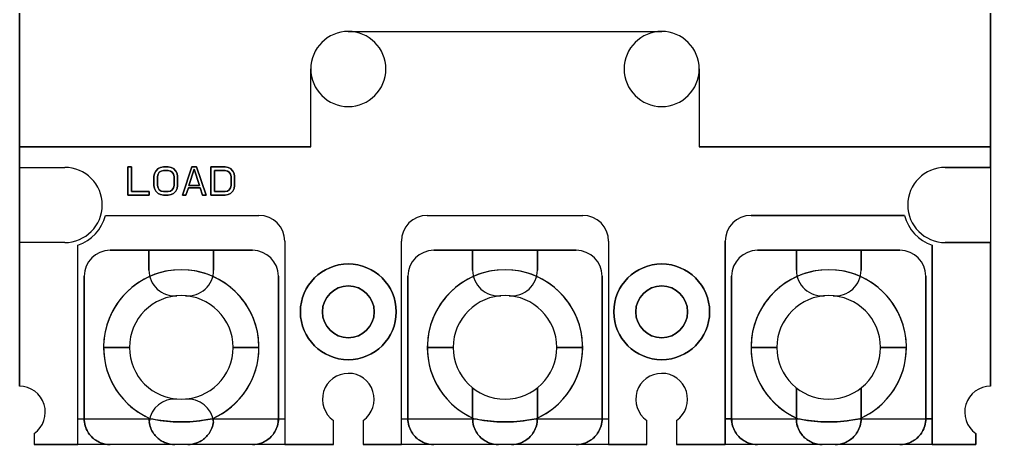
# Model space of a CAD drawing. Header units: inches. Extents: x 0 to 75, y 0 to 130.
# Drawn here: x 0 to 75, y 0 to 32.8 of the extents above; entities that cross this region are included whole.
import ezdxf

# ---------------------------------------------------------------- set-up
doc = ezdxf.new("R2010")
doc.units = ezdxf.units.IN

# ---------------------------------------------------------------- blocks, each defined once
blk = doc.blocks.new('ABN53c')
for p, q in [((18597.95, 21649.42), (18597.95, 21733.42)), ((18672.95, 21733.42), (18672.95, 21649.42)), ((18597.95, 21666.42), (18597.95, 21649.42)), ((18672.95, 21649.42), (18672.95, 21666.42)), ((18623.35, 21658.32), (18647.55, 21658.32)), ((18623.35, 21658.32), (18647.55, 21658.32)), ((18620.45, 21649.42), (18620.45, 21655.42)), ((18620.45, 21649.42), (18620.45, 21655.42)), ((18650.45, 21655.42), (18650.45, 21649.42)), ((18650.45, 21655.42), (18650.45, 21649.42)), ((18597.95, 21649.42), (18597.95, 21647.82)), ((18597.95, 21649.42), (18620.45, 21649.42)), ((18597.95, 21647.82), (18597.95, 21649.42)), ((18620.45, 21649.42), (18597.95, 21649.42)), ((18650.45, 21649.42), (18672.95, 21649.42)), ((18672.95, 21649.42), (18650.45, 21649.42)), ((18672.95, 21647.82), (18672.95, 21649.42)), ((18672.95, 21649.42), (18672.95, 21647.82)), ((18597.95, 21647.82), (18601.45, 21647.82)), ((18597.95, 21642.02), (18597.95, 21647.82)), ((18597.95, 21647.82), (18601.45, 21647.82)), ((18597.95, 21647.82), (18597.95, 21642.02)), ((18606.32, 21647.87), (18606.32, 21645.67)), ((18606.595, 21647.87), (18606.32, 21647.87)), ((18606.32, 21645.67), (18606.32, 21647.87)), ((18606.32, 21647.87), (18606.595, 21647.87)), ((18606.595, 21645.951), (18606.595, 21647.87)), ((18606.595, 21647.87), (18606.595, 21645.951)), ((18608.382, 21647.355), (18608.336, 21647.121)), ((18608.336, 21647.121), (18608.382, 21647.355)), ((18608.474, 21647.542), (18608.382, 21647.355)), ((18608.382, 21647.355), (18608.474, 21647.542)), ((18608.657, 21647.729), (18608.474, 21647.542)), ((18608.474, 21647.542), (18608.657, 21647.729)), ((18608.657, 21647.308), (18608.611, 21647.121)), ((18608.611, 21647.121), (18608.657, 21647.308)), ((18608.841, 21647.823), (18608.657, 21647.729)), ((18608.657, 21647.729), (18608.841, 21647.823)), ((18608.749, 21647.448), (18608.657, 21647.308)), ((18608.657, 21647.308), (18608.749, 21647.448)), ((18608.886, 21647.542), (18608.749, 21647.448)), ((18608.749, 21647.448), (18608.886, 21647.542)), ((18609.07, 21647.87), (18608.841, 21647.823)), ((18608.841, 21647.823), (18609.07, 21647.87)), ((18609.07, 21647.589), (18608.886, 21647.542)), ((18608.886, 21647.542), (18609.07, 21647.589)), ((18609.436, 21647.87), (18609.07, 21647.87)), ((18609.07, 21647.87), (18609.436, 21647.87)), ((18609.436, 21647.589), (18609.07, 21647.589)), ((18609.07, 21647.589), (18609.436, 21647.589)), ((18609.666, 21647.823), (18609.436, 21647.87)), ((18609.436, 21647.87), (18609.666, 21647.823)), ((18609.62, 21647.542), (18609.436, 21647.589)), ((18609.436, 21647.589), (18609.62, 21647.542)), ((18609.757, 21647.448), (18609.62, 21647.542)), ((18609.62, 21647.542), (18609.757, 21647.448)), ((18609.849, 21647.729), (18609.666, 21647.823)), ((18609.666, 21647.823), (18609.849, 21647.729)), ((18609.849, 21647.308), (18609.757, 21647.448)), ((18609.757, 21647.448), (18609.849, 21647.308)), ((18610.032, 21647.542), (18609.849, 21647.729)), ((18609.849, 21647.729), (18610.032, 21647.542)), ((18609.895, 21647.121), (18609.849, 21647.308)), ((18609.849, 21647.308), (18609.895, 21647.121)), ((18610.124, 21647.355), (18610.032, 21647.542)), ((18610.032, 21647.542), (18610.124, 21647.355)), ((18610.17, 21647.121), (18610.124, 21647.355)), ((18610.124, 21647.355), (18610.17, 21647.121)), ((18611.27, 21647.87), (18610.536, 21645.67)), ((18610.536, 21645.67), (18611.27, 21647.87)), ((18611.041, 21646.419), (18611.453, 21647.682)), ((18611.453, 21647.682), (18611.041, 21646.419)), ((18611.636, 21647.87), (18611.27, 21647.87)), ((18611.27, 21647.87), (18611.636, 21647.87)), ((18611.453, 21647.682), (18611.866, 21646.419)), ((18611.866, 21646.419), (18611.453, 21647.682)), ((18612.37, 21645.67), (18611.636, 21647.87)), ((18611.636, 21647.87), (18612.37, 21645.67)), ((18613.836, 21647.87), (18612.736, 21647.87)), ((18612.736, 21647.87), (18612.736, 21645.67)), ((18612.736, 21647.87), (18613.836, 21647.87)), ((18612.736, 21645.67), (18612.736, 21647.87)), ((18613.011, 21647.589), (18613.836, 21647.589)), ((18613.011, 21645.951), (18613.011, 21647.589)), ((18613.836, 21647.589), (18613.011, 21647.589)), ((18613.011, 21647.589), (18613.011, 21645.951)), ((18614.066, 21647.823), (18613.836, 21647.87)), ((18613.836, 21647.87), (18614.066, 21647.823)), ((18613.836, 21647.589), (18614.02, 21647.542)), ((18614.02, 21647.542), (18613.836, 21647.589)), ((18614.02, 21647.542), (18614.157, 21647.448)), ((18614.157, 21647.448), (18614.02, 21647.542)), ((18614.249, 21647.729), (18614.066, 21647.823)), ((18614.066, 21647.823), (18614.249, 21647.729)), ((18614.157, 21647.448), (18614.249, 21647.308)), ((18614.249, 21647.308), (18614.157, 21647.448)), ((18614.432, 21647.542), (18614.249, 21647.729)), ((18614.249, 21647.729), (18614.432, 21647.542)), ((18614.249, 21647.308), (18614.295, 21647.121)), ((18614.295, 21647.121), (18614.249, 21647.308)), ((18614.524, 21647.355), (18614.432, 21647.542)), ((18614.432, 21647.542), (18614.524, 21647.355)), ((18614.57, 21647.121), (18614.524, 21647.355)), ((18614.524, 21647.355), (18614.57, 21647.121)), ((18669.45, 21647.82), (18672.95, 21647.82)), ((18672.95, 21647.82), (18669.45, 21647.82)), ((18672.95, 21647.82), (18672.95, 21642.02)), ((18672.95, 21647.82), (18672.95, 21642.02)), ((18608.336, 21647.121), (18608.336, 21646.419)), ((18608.336, 21646.419), (18608.336, 21647.121)), ((18608.611, 21647.121), (18608.611, 21646.419)), ((18608.611, 21646.419), (18608.611, 21647.121)), ((18609.895, 21646.419), (18609.895, 21647.121)), ((18609.895, 21647.121), (18609.895, 21646.419)), ((18610.17, 21646.419), (18610.17, 21647.121)), ((18610.17, 21647.121), (18610.17, 21646.419)), ((18614.295, 21647.121), (18614.295, 21646.419)), ((18614.295, 21646.419), (18614.295, 21647.121)), ((18614.57, 21646.419), (18614.57, 21647.121)), ((18614.57, 21647.121), (18614.57, 21646.419)), ((18607.97, 21645.951), (18606.595, 21645.951)), ((18606.595, 21645.951), (18607.97, 21645.951)), ((18607.97, 21645.67), (18607.97, 21645.951)), ((18607.97, 21645.951), (18607.97, 21645.67)), ((18608.336, 21646.419), (18608.382, 21646.185)), ((18608.382, 21646.185), (18608.336, 21646.419)), ((18608.382, 21646.185), (18608.474, 21645.997)), ((18608.474, 21645.997), (18608.382, 21646.185)), ((18608.474, 21645.997), (18608.657, 21645.81)), ((18608.657, 21645.81), (18608.474, 21645.997)), ((18608.611, 21646.419), (18608.657, 21646.231)), ((18608.657, 21646.231), (18608.611, 21646.419)), ((18608.657, 21646.231), (18608.749, 21646.091)), ((18608.749, 21646.091), (18608.657, 21646.231)), ((18608.657, 21645.81), (18608.841, 21645.716)), ((18608.841, 21645.716), (18608.657, 21645.81)), ((18608.749, 21646.091), (18608.886, 21645.997)), ((18608.886, 21645.997), (18608.749, 21646.091)), ((18608.886, 21645.997), (18609.07, 21645.951)), ((18609.07, 21645.951), (18608.886, 21645.997)), ((18609.07, 21645.951), (18609.436, 21645.951)), ((18609.436, 21645.951), (18609.07, 21645.951)), ((18609.436, 21645.951), (18609.62, 21645.997)), ((18609.62, 21645.997), (18609.436, 21645.951)), ((18609.62, 21645.997), (18609.757, 21646.091)), ((18609.757, 21646.091), (18609.62, 21645.997)), ((18609.666, 21645.716), (18609.849, 21645.81)), ((18609.849, 21645.81), (18609.666, 21645.716)), ((18609.757, 21646.091), (18609.849, 21646.231)), ((18609.849, 21646.231), (18609.757, 21646.091)), ((18609.849, 21646.231), (18609.895, 21646.419)), ((18609.895, 21646.419), (18609.849, 21646.231)), ((18609.849, 21645.81), (18610.032, 21645.997)), ((18610.032, 21645.997), (18609.849, 21645.81)), ((18610.032, 21645.997), (18610.124, 21646.185)), ((18610.124, 21646.185), (18610.032, 21645.997)), ((18610.124, 21646.185), (18610.17, 21646.419)), ((18610.17, 21646.419), (18610.124, 21646.185)), ((18610.811, 21645.67), (18610.995, 21646.231)), ((18610.995, 21646.231), (18610.811, 21645.67)), ((18610.995, 21646.231), (18611.911, 21646.231)), ((18611.911, 21646.231), (18610.995, 21646.231)), ((18611.866, 21646.419), (18611.041, 21646.419)), ((18611.041, 21646.419), (18611.866, 21646.419)), ((18611.911, 21646.231), (18612.095, 21645.67)), ((18612.095, 21645.67), (18611.911, 21646.231)), ((18613.836, 21645.951), (18613.011, 21645.951)), ((18613.011, 21645.951), (18613.836, 21645.951)), ((18614.02, 21645.997), (18613.836, 21645.951)), ((18613.836, 21645.951), (18614.02, 21645.997)), ((18614.157, 21646.091), (18614.02, 21645.997)), ((18614.02, 21645.997), (18614.157, 21646.091)), ((18614.066, 21645.716), (18614.249, 21645.81)), ((18614.249, 21645.81), (18614.066, 21645.716)), ((18614.249, 21646.231), (18614.157, 21646.091)), ((18614.157, 21646.091), (18614.249, 21646.231)), ((18614.295, 21646.419), (18614.249, 21646.231)), ((18614.249, 21646.231), (18614.295, 21646.419)), ((18614.249, 21645.81), (18614.432, 21645.997)), ((18614.432, 21645.997), (18614.249, 21645.81)), ((18614.432, 21645.997), (18614.524, 21646.185)), ((18614.524, 21646.185), (18614.432, 21645.997)), ((18614.524, 21646.185), (18614.57, 21646.419)), ((18614.57, 21646.419), (18614.524, 21646.185)), ((18606.32, 21645.67), (18607.97, 21645.67)), ((18607.97, 21645.67), (18606.32, 21645.67)), ((18608.841, 21645.716), (18609.07, 21645.67)), ((18609.07, 21645.67), (18608.841, 21645.716)), ((18609.07, 21645.67), (18609.436, 21645.67)), ((18609.436, 21645.67), (18609.07, 21645.67)), ((18609.436, 21645.67), (18609.666, 21645.716)), ((18609.666, 21645.716), (18609.436, 21645.67)), ((18610.536, 21645.67), (18610.811, 21645.67)), ((18610.811, 21645.67), (18610.536, 21645.67)), ((18612.095, 21645.67), (18612.37, 21645.67)), ((18612.37, 21645.67), (18612.095, 21645.67)), ((18612.736, 21645.67), (18613.836, 21645.67)), ((18613.836, 21645.67), (18612.736, 21645.67)), ((18613.836, 21645.67), (18614.066, 21645.716)), ((18614.066, 21645.716), (18613.836, 21645.67)), ((18604.6, 21644.12), (18616.449, 21644.12)), ((18604.6, 21644.12), (18616.449, 21644.12)), ((18629.45, 21644.12), (18641.45, 21644.12)), ((18629.45, 21644.12), (18641.45, 21644.12)), ((18654.451, 21644.12), (18666.3, 21644.12)), ((18666.3, 21644.12), (18654.451, 21644.12)), ((18601.45, 21642.02), (18597.95, 21642.02)), ((18597.95, 21642.02), (18597.95, 21630.92)), ((18597.95, 21630.92), (18597.95, 21642.02)), ((18601.45, 21642.02), (18597.95, 21642.02)), ((18618.449, 21642.12), (18618.449, 21626.42)), ((18618.449, 21642.12), (18618.449, 21626.42)), ((18627.45, 21626.42), (18627.45, 21642.12)), ((18627.45, 21626.42), (18627.45, 21642.12)), ((18643.45, 21642.12), (18643.45, 21626.42)), ((18643.45, 21642.12), (18643.45, 21626.42)), ((18652.451, 21626.42), (18652.451, 21642.12)), ((18652.451, 21642.12), (18652.451, 21626.42)), ((18672.95, 21642.02), (18669.45, 21642.02)), ((18669.45, 21642.02), (18672.95, 21642.02)), ((18672.95, 21630.92), (18672.95, 21642.02)), ((18672.95, 21642.02), (18672.95, 21630.92)), ((18602.45, 21626.42), (18602.45, 21641.827)), ((18602.45, 21626.42), (18602.45, 21641.827)), ((18615.95, 21641.42), (18604.95, 21641.42)), ((18604.95, 21641.42), (18615.95, 21641.42)), ((18607.95, 21639.899), (18607.95, 21641.42)), ((18607.95, 21641.42), (18607.95, 21639.899)), ((18612.95, 21641.42), (18612.95, 21639.899)), ((18612.95, 21639.899), (18612.95, 21641.42)), ((18640.95, 21641.42), (18629.95, 21641.42)), ((18629.95, 21641.42), (18640.95, 21641.42)), ((18632.95, 21641.42), (18632.95, 21639.899)), ((18632.95, 21639.899), (18632.95, 21641.42)), ((18637.95, 21641.42), (18637.95, 21639.899)), ((18637.95, 21639.899), (18637.95, 21641.42)), ((18654.95, 21641.42), (18665.95, 21641.42)), ((18665.95, 21641.42), (18654.95, 21641.42)), ((18657.95, 21641.42), (18657.95, 21639.899)), ((18657.95, 21639.899), (18657.95, 21641.42)), ((18662.95, 21639.899), (18662.95, 21641.42)), ((18662.95, 21641.42), (18662.95, 21639.899)), ((18668.45, 21641.827), (18668.45, 21626.42)), ((18668.45, 21626.42), (18668.45, 21641.827)), ((18602.95, 21639.42), (18602.95, 21628.42)), ((18602.95, 21628.42), (18602.95, 21639.42)), ((18617.95, 21628.42), (18617.95, 21639.42)), ((18617.95, 21639.42), (18617.95, 21628.42)), ((18627.95, 21639.42), (18627.95, 21628.42)), ((18627.95, 21628.42), (18627.95, 21639.42)), ((18642.95, 21628.42), (18642.95, 21639.42)), ((18642.95, 21639.42), (18642.95, 21628.42)), ((18652.95, 21639.42), (18652.95, 21628.42)), ((18652.95, 21628.42), (18652.95, 21639.42)), ((18667.95, 21628.42), (18667.95, 21639.42)), ((18667.95, 21639.42), (18667.95, 21628.42)), ((18604.45, 21633.92), (18606.45, 21633.92)), ((18606.45, 21633.92), (18604.45, 21633.92)), ((18614.45, 21633.92), (18616.45, 21633.92)), ((18616.45, 21633.92), (18614.45, 21633.92)), ((18631.45, 21633.92), (18629.45, 21633.92)), ((18629.45, 21633.92), (18631.45, 21633.92)), ((18641.45, 21633.92), (18639.45, 21633.92)), ((18639.45, 21633.92), (18641.45, 21633.92)), ((18656.45, 21633.92), (18654.45, 21633.92)), ((18654.45, 21633.92), (18656.45, 21633.92)), ((18666.45, 21633.92), (18664.45, 21633.92)), ((18664.45, 21633.92), (18666.45, 21633.92)), ((18632.95, 21630.797), (18632.95, 21628.42)), ((18632.95, 21628.42), (18632.95, 21630.797)), ((18637.95, 21630.797), (18637.95, 21628.42)), ((18637.95, 21628.42), (18637.95, 21630.797)), ((18657.95, 21630.797), (18657.95, 21628.42)), ((18657.95, 21628.42), (18657.95, 21630.797)), ((18662.95, 21628.42), (18662.95, 21630.797)), ((18662.95, 21630.797), (18662.95, 21628.42)), ((18602.45, 21628.42), (18602.95, 21628.42)), ((18602.45, 21628.42), (18602.95, 21628.42)), ((18602.95, 21628.42), (18608.052, 21628.42)), ((18602.95, 21628.42), (18608.052, 21628.42)), ((18612.848, 21628.42), (18617.95, 21628.42)), ((18612.848, 21628.42), (18617.95, 21628.42)), ((18617.95, 21628.42), (18618.449, 21628.42)), ((18617.95, 21628.42), (18618.449, 21628.42)), ((18622.205, 21626.42), (18622.205, 21628.28)), ((18622.205, 21626.42), (18622.205, 21628.28)), ((18624.505, 21628.287), (18624.505, 21626.42)), ((18624.505, 21628.287), (18624.505, 21626.42)), ((18627.45, 21628.42), (18627.95, 21628.42)), ((18627.45, 21628.42), (18627.95, 21628.42)), ((18627.95, 21628.42), (18633.052, 21628.42)), ((18627.95, 21628.42), (18633.052, 21628.42)), ((18637.848, 21628.42), (18642.95, 21628.42)), ((18637.848, 21628.42), (18642.95, 21628.42)), ((18642.95, 21628.42), (18643.45, 21628.42)), ((18642.95, 21628.42), (18643.45, 21628.42)), ((18646.405, 21626.42), (18646.405, 21628.28)), ((18646.405, 21626.42), (18646.405, 21628.28)), ((18648.705, 21628.287), (18648.705, 21626.42)), ((18648.705, 21628.287), (18648.705, 21626.42)), ((18652.95, 21628.42), (18652.451, 21628.42)), ((18652.451, 21628.42), (18652.95, 21628.42)), ((18652.95, 21628.42), (18658.052, 21628.42)), ((18652.95, 21628.42), (18658.052, 21628.42)), ((18662.848, 21628.42), (18667.95, 21628.42)), ((18662.848, 21628.42), (18667.95, 21628.42)), ((18667.95, 21628.42), (18668.45, 21628.42)), ((18668.45, 21628.42), (18667.95, 21628.42)), ((18599.1, 21627.283), (18599.1, 21626.42)), ((18599.1, 21627.283), (18599.1, 21626.42)), ((18671.8, 21626.42), (18671.8, 21627.283)), ((18671.8, 21627.283), (18671.8, 21626.42)), ((18599.1, 21626.42), (18602.45, 21626.42)), ((18602.45, 21626.42), (18599.1, 21626.42)), ((18604.95, 21626.42), (18602.45, 21626.42)), ((18604.95, 21626.42), (18602.45, 21626.42)), ((18615.95, 21626.42), (18604.95, 21626.42)), ((18615.95, 21626.42), (18604.95, 21626.42)), ((18618.449, 21626.42), (18615.95, 21626.42)), ((18618.449, 21626.42), (18615.95, 21626.42)), ((18618.449, 21626.42), (18622.205, 21626.42)), ((18622.205, 21626.42), (18618.449, 21626.42)), ((18624.505, 21626.42), (18627.45, 21626.42)), ((18627.45, 21626.42), (18624.505, 21626.42)), ((18629.95, 21626.42), (18627.45, 21626.42)), ((18629.95, 21626.42), (18627.45, 21626.42)), ((18640.95, 21626.42), (18629.95, 21626.42)), ((18640.95, 21626.42), (18629.95, 21626.42)), ((18643.45, 21626.42), (18640.95, 21626.42)), ((18643.45, 21626.42), (18640.95, 21626.42)), ((18643.45, 21626.42), (18646.405, 21626.42)), ((18646.405, 21626.42), (18643.45, 21626.42)), ((18648.705, 21626.42), (18652.451, 21626.42)), ((18652.451, 21626.42), (18648.705, 21626.42)), ((18654.95, 21626.42), (18652.451, 21626.42)), ((18654.95, 21626.42), (18652.451, 21626.42)), ((18665.95, 21626.42), (18654.95, 21626.42)), ((18665.95, 21626.42), (18654.95, 21626.42)), ((18668.45, 21626.42), (18665.95, 21626.42)), ((18668.45, 21626.42), (18665.95, 21626.42)), ((18668.45, 21626.42), (18671.8, 21626.42)), ((18671.8, 21626.42), (18668.45, 21626.42))]:
    blk.add_line(p, q)
for centre, radius in [((18623.35, 21636.67), 3.7), ((18647.55, 21636.67), 3.7), ((18623.35, 21636.67), 2), ((18647.55, 21636.67), 2)]:
    blk.add_circle(centre, radius)
for centre, radius, start, end in [((18623.35, 21655.42), 2.9, 180, 90), ((18623.35, 21655.42), 2.9, 90, 180), ((18623.35, 21655.42), 2.9, 90, 180), ((18623.35, 21655.42), 2.9, 0, 90), ((18647.55, 21655.42), 2.9, 90, 0), ((18647.55, 21655.42), 2.9, 90, 180), ((18647.55, 21655.42), 2.9, 0, 90), ((18647.55, 21655.42), 2.9, 0, 90), ((18623.35, 21655.42), 2.9, 180, 0), ((18647.55, 21655.42), 2.9, 180, 0), ((18601.45, 21644.92), 2.9, 270, 90), ((18601.45, 21644.92), 2.9, 270, 90), ((18669.45, 21644.92), 2.9, 90, 270), ((18669.45, 21644.92), 2.9, 90, 270), ((18601.45, 21644.92), 3.25, 287.92021, 345.74997), ((18601.45, 21644.92), 3.25, 287.92021, 345.74997), ((18616.449, 21642.12), 2, 0, 90), ((18616.449, 21642.12), 2, 0, 90), ((18629.45, 21642.12), 2, 90, 180), ((18629.45, 21642.12), 2, 90, 180), ((18641.45, 21642.12), 2, 0, 90), ((18641.45, 21642.12), 2, 0, 90), ((18654.451, 21642.12), 2, 90, 180), ((18654.451, 21642.12), 2, 90, 180), ((18669.45, 21644.92), 3.25, 194.25003, 252.07979), ((18669.45, 21644.92), 3.25, 194.25003, 252.07979), ((18604.95, 21639.42), 2, 90, 180), ((18604.95, 21639.42), 2, 90, 180), ((18615.95, 21639.42), 2, 0, 90), ((18615.95, 21639.42), 2, 0, 90), ((18629.95, 21639.42), 2, 90, 180), ((18629.95, 21639.42), 2, 90, 180), ((18640.95, 21639.42), 2, 0, 90), ((18640.95, 21639.42), 2, 0, 90), ((18654.95, 21639.42), 2, 90, 180), ((18654.95, 21639.42), 2, 90, 180), ((18665.95, 21639.42), 2, 0, 90), ((18665.95, 21639.42), 2, 0, 90), ((18610.45, 21633.92), 6, 293.55646, 246.44354), ((18610.45, 21633.92), 6, 0, 180), ((18609.95, 21639.899), 2, 180, 274.78019), ((18609.95, 21639.899), 2, 180, 274.78019), ((18610.95, 21639.899), 2, 265.21981, 0), ((18610.95, 21639.899), 2, 265.21981, 0), ((18623.35, 21636.67), 3.7, 0, 180), ((18635.45, 21633.92), 6, 293.55646, 246.44354), ((18635.45, 21633.92), 6, 0, 180), ((18634.95, 21639.899), 2, 180, 274.78019), ((18634.95, 21639.899), 2, 180, 274.78019), ((18635.95, 21639.899), 2, 265.21981, 0), ((18635.95, 21639.899), 2, 265.21981, 0), ((18647.55, 21636.67), 3.7, 0, 180), ((18660.45, 21633.92), 6, 293.55646, 246.44354), ((18660.45, 21633.92), 6, 0, 180), ((18659.95, 21639.899), 2, 180, 274.78019), ((18659.95, 21639.899), 2, 180, 274.78019), ((18660.95, 21639.899), 2, 265.21981, 0), ((18660.95, 21639.899), 2, 265.21981, 0), ((18623.35, 21636.67), 2, 0, 180), ((18647.55, 21636.67), 2, 0, 180), ((18610.45, 21633.92), 4, 0, 180), ((18610.45, 21633.92), 4, 0, 180), ((18635.45, 21633.92), 4, 0, 180), ((18635.45, 21633.92), 4, 0, 180), ((18660.45, 21633.92), 4, 0, 180), ((18660.45, 21633.92), 4, 0, 180), ((18623.35, 21636.67), 3.7, 180, 0), ((18623.35, 21636.67), 2, 180, 0), ((18647.55, 21636.67), 3.7, 180, 0), ((18647.55, 21636.67), 2, 180, 0), ((18610.45, 21633.92), 6, 180, 246.44354), ((18610.45, 21633.92), 4, 180, 0), ((18610.45, 21633.92), 4, 180, 0), ((18610.45, 21633.92), 6, 293.55069, 0), ((18635.45, 21633.92), 6, 180, 246.44354), ((18635.45, 21633.92), 4, 180, 0), ((18635.45, 21633.92), 4, 180, 0), ((18635.45, 21633.92), 6, 293.55069, 0), ((18660.45, 21633.92), 6, 180, 246.44354), ((18660.45, 21633.92), 4, 180, 0), ((18660.45, 21633.92), 4, 180, 0), ((18660.45, 21633.92), 6, 293.55069, 0), ((18623.35, 21629.92), 2, 305.28448, 235.08479), ((18623.35, 21629.92), 2, 305.28448, 235.08479), ((18647.55, 21629.92), 2, 305.28448, 235.08479), ((18647.55, 21629.92), 2, 305.28448, 235.08479), ((18597.95, 21628.92), 2, 305.09963, 90), ((18597.95, 21628.92), 2, 305.09963, 90), ((18672.95, 21628.92), 2, 90, 234.90037), ((18672.95, 21628.92), 2, 90, 234.90037), ((18609.95, 21627.941), 2, 85.21981, 173.11791), ((18609.95, 21627.941), 2, 85.21981, 173.12044), ((18610.95, 21627.941), 2, 6.87956, 94.78019), ((18610.95, 21627.941), 2, 6.88209, 94.78019), ((18609.954, 21628.42), 2.004, 180.00642, 186.87319), ((18610.946, 21628.42), 2.004, 353.12681, 359.99358)]:
    blk.add_arc(centre, radius, start, end)
for centre, major_axis, ratio, start_param, end_param in [((18608.956, 21628.42), (0.001, 1.409), 0.713913, 1.571032, 1.74158), ((18611.944, 21628.42), (0.001, -1.409), 0.713918, 1.400012, 1.57056)]:
    blk.add_ellipse(centre, major_axis=major_axis, ratio=ratio, start_param=start_param, end_param=end_param)
for points, knots in [([(18604.95, 21626.42), (18604.698, 21626.42), (18604.445, 21626.467), (18604.203, 21626.564), (18604.079, 21626.614), (18603.958, 21626.677), (18603.842, 21626.755), (18603.726, 21626.832), (18603.614, 21626.923), (18603.511, 21627.031), (18603.408, 21627.137), (18603.313, 21627.259), (18603.231, 21627.398), (18603.061, 21627.683), (18602.948, 21628.042), (18602.95, 21628.42)], [0, 0, 0, 0, 0.2805508, 0.2805508, 0.2805508, 0.4235481, 0.4235481, 0.4235481, 0.5659731, 0.5659731, 0.5659731, 0.7077416, 0.7077416, 0.7077416, 1, 1, 1, 1]), ([(18602.95, 21628.42), (18602.95, 21628.042), (18603.061, 21627.683), (18603.231, 21627.398), (18603.313, 21627.259), (18603.408, 21627.137), (18603.511, 21627.031), (18603.614, 21626.923), (18603.726, 21626.832), (18603.842, 21626.755), (18603.958, 21626.677), (18604.079, 21626.614), (18604.203, 21626.564), (18604.445, 21626.467), (18604.698, 21626.42), (18604.95, 21626.42)], [0, 0, 0, 0, 0.2922584, 0.2922584, 0.2922584, 0.4340269, 0.4340269, 0.4340269, 0.5764519, 0.5764519, 0.5764519, 0.7194492, 0.7194492, 0.7194492, 1, 1, 1, 1]), ([(18607.964, 21628.18), (18608.006, 21627.836), (18608.135, 21627.527), (18608.306, 21627.28), (18608.39, 21627.159), (18608.485, 21627.052), (18608.585, 21626.958), (18608.686, 21626.864), (18608.793, 21626.783), (18608.903, 21626.715), (18609.014, 21626.647), (18609.129, 21626.592), (18609.246, 21626.548), (18609.475, 21626.461), (18609.713, 21626.42), (18609.95, 21626.42)], [0, 0, 0, 0, 0.289296, 0.289296, 0.289296, 0.431769, 0.431769, 0.431769, 0.574974, 0.574974, 0.574974, 0.718565, 0.718565, 0.718565, 1, 1, 1, 1]), ([(18609.95, 21626.42), (18609.713, 21626.42), (18609.475, 21626.461), (18609.246, 21626.548), (18609.129, 21626.592), (18609.014, 21626.647), (18608.903, 21626.715), (18608.793, 21626.783), (18608.686, 21626.864), (18608.585, 21626.958), (18608.485, 21627.052), (18608.39, 21627.159), (18608.306, 21627.28), (18608.135, 21627.527), (18608.005, 21627.836), (18607.964, 21628.18)], [0, 0, 0, 0, 0.2814098, 0.2814098, 0.2814098, 0.4249876, 0.4249876, 0.4249876, 0.5681791, 0.5681791, 0.5681791, 0.710639, 0.710639, 0.710639, 1, 1, 1, 1]), ([(18608.052, 21628.42), (18609.39, 21628.136), (18610.779, 21628.094), (18612.132, 21628.292), (18612.372, 21628.327), (18612.611, 21628.369), (18612.848, 21628.42)], [0.0000465, 0.0000465, 0.0000465, 0.0000465, 0.8495486, 0.8495486, 0.8495486, 1, 1, 1, 1]), ([(18612.847, 21628.42), (18611.545, 21628.153), (18610.196, 21628.097), (18608.878, 21628.278), (18608.601, 21628.316), (18608.326, 21628.364), (18608.052, 21628.42)], [0.0001281, 0.0001281, 0.0001281, 0.0001281, 0.8263079, 0.8263079, 0.8263079, 1, 1, 1, 1]), ([(18610.95, 21626.42), (18611.187, 21626.42), (18611.424, 21626.461), (18611.653, 21626.548), (18611.77, 21626.592), (18611.885, 21626.647), (18611.996, 21626.715), (18612.107, 21626.783), (18612.214, 21626.864), (18612.315, 21626.958), (18612.415, 21627.052), (18612.509, 21627.159), (18612.593, 21627.28), (18612.764, 21627.527), (18612.894, 21627.836), (18612.935, 21628.18)], [0, 0, 0, 0, 0.2814355, 0.2814355, 0.2814355, 0.4250264, 0.4250264, 0.4250264, 0.568231, 0.568231, 0.568231, 0.7107039, 0.7107039, 0.7107039, 1, 1, 1, 1]), ([(18612.935, 21628.18), (18612.894, 21627.836), (18612.764, 21627.527), (18612.593, 21627.28), (18612.509, 21627.159), (18612.415, 21627.052), (18612.315, 21626.958), (18612.214, 21626.864), (18612.107, 21626.783), (18611.996, 21626.715), (18611.885, 21626.647), (18611.77, 21626.592), (18611.653, 21626.548), (18611.424, 21626.461), (18611.187, 21626.42), (18610.95, 21626.42)], [0, 0, 0, 0, 0.289361, 0.289361, 0.289361, 0.431821, 0.431821, 0.431821, 0.575012, 0.575012, 0.575012, 0.71859, 0.71859, 0.71859, 1, 1, 1, 1]), ([(18617.95, 21628.42), (18617.952, 21628.042), (18617.838, 21627.683), (18617.669, 21627.398), (18617.587, 21627.259), (18617.492, 21627.137), (18617.389, 21627.031), (18617.285, 21626.923), (18617.174, 21626.832), (18617.058, 21626.755), (18616.942, 21626.677), (18616.821, 21626.614), (18616.697, 21626.564), (18616.454, 21626.467), (18616.202, 21626.42), (18615.95, 21626.42)], [0, 0, 0, 0, 0.292258, 0.292258, 0.292258, 0.434027, 0.434027, 0.434027, 0.576452, 0.576452, 0.576452, 0.719449, 0.719449, 0.719449, 1, 1, 1, 1]), ([(18615.95, 21626.42), (18616.202, 21626.42), (18616.454, 21626.467), (18616.697, 21626.564), (18616.821, 21626.614), (18616.942, 21626.677), (18617.058, 21626.755), (18617.174, 21626.832), (18617.285, 21626.923), (18617.389, 21627.031), (18617.492, 21627.137), (18617.587, 21627.259), (18617.669, 21627.398), (18617.839, 21627.683), (18617.95, 21628.042), (18617.95, 21628.42)], [0, 0, 0, 0, 0.280551, 0.280551, 0.280551, 0.423548, 0.423548, 0.423548, 0.565973, 0.565973, 0.565973, 0.707742, 0.707742, 0.707742, 1, 1, 1, 1]), ([(18629.95, 21626.42), (18629.698, 21626.42), (18629.445, 21626.467), (18629.203, 21626.564), (18629.079, 21626.614), (18628.958, 21626.677), (18628.842, 21626.755), (18628.726, 21626.832), (18628.614, 21626.923), (18628.511, 21627.031), (18628.408, 21627.137), (18628.313, 21627.259), (18628.231, 21627.398), (18628.061, 21627.683), (18627.948, 21628.042), (18627.95, 21628.42)], [0, 0, 0, 0, 0.2805508, 0.2805508, 0.2805508, 0.4235481, 0.4235481, 0.4235481, 0.5659731, 0.5659731, 0.5659731, 0.7077416, 0.7077416, 0.7077416, 1, 1, 1, 1]), ([(18627.95, 21628.42), (18627.95, 21628.042), (18628.061, 21627.683), (18628.231, 21627.398), (18628.313, 21627.259), (18628.408, 21627.137), (18628.511, 21627.031), (18628.614, 21626.923), (18628.726, 21626.832), (18628.842, 21626.755), (18628.958, 21626.677), (18629.079, 21626.614), (18629.203, 21626.564), (18629.445, 21626.467), (18629.698, 21626.42), (18629.95, 21626.42)], [0, 0, 0, 0, 0.2922584, 0.2922584, 0.2922584, 0.4340269, 0.4340269, 0.4340269, 0.5764519, 0.5764519, 0.5764519, 0.7194492, 0.7194492, 0.7194492, 1, 1, 1, 1]), ([(18634.95, 21626.42), (18634.698, 21626.42), (18634.445, 21626.467), (18634.203, 21626.564), (18634.079, 21626.614), (18633.958, 21626.677), (18633.842, 21626.755), (18633.726, 21626.832), (18633.614, 21626.923), (18633.511, 21627.031), (18633.408, 21627.137), (18633.313, 21627.259), (18633.231, 21627.398), (18633.061, 21627.683), (18632.948, 21628.042), (18632.95, 21628.42)], [0, 0, 0, 0, 0.2805508, 0.2805508, 0.2805508, 0.4235481, 0.4235481, 0.4235481, 0.5659731, 0.5659731, 0.5659731, 0.7077416, 0.7077416, 0.7077416, 1, 1, 1, 1]), ([(18632.95, 21628.42), (18632.95, 21628.042), (18633.061, 21627.683), (18633.231, 21627.398), (18633.313, 21627.259), (18633.408, 21627.137), (18633.511, 21627.031), (18633.614, 21626.923), (18633.726, 21626.832), (18633.842, 21626.755), (18633.958, 21626.677), (18634.079, 21626.614), (18634.203, 21626.564), (18634.445, 21626.467), (18634.698, 21626.42), (18634.95, 21626.42)], [0, 0, 0, 0, 0.2922584, 0.2922584, 0.2922584, 0.4340269, 0.4340269, 0.4340269, 0.5764519, 0.5764519, 0.5764519, 0.7194492, 0.7194492, 0.7194492, 1, 1, 1, 1]), ([(18633.052, 21628.42), (18634.39, 21628.136), (18635.779, 21628.094), (18637.132, 21628.292), (18637.372, 21628.327), (18637.611, 21628.369), (18637.848, 21628.42)], [0.0000465, 0.0000465, 0.0000465, 0.0000465, 0.8495486, 0.8495486, 0.8495486, 1, 1, 1, 1]), ([(18637.847, 21628.42), (18636.545, 21628.153), (18635.196, 21628.097), (18633.878, 21628.278), (18633.601, 21628.316), (18633.326, 21628.364), (18633.052, 21628.42)], [0.0001281, 0.0001281, 0.0001281, 0.0001281, 0.8263079, 0.8263079, 0.8263079, 1, 1, 1, 1]), ([(18635.95, 21626.42), (18636.202, 21626.42), (18636.454, 21626.467), (18636.697, 21626.564), (18636.821, 21626.614), (18636.942, 21626.677), (18637.058, 21626.755), (18637.174, 21626.832), (18637.285, 21626.923), (18637.389, 21627.031), (18637.492, 21627.137), (18637.587, 21627.259), (18637.669, 21627.398), (18637.839, 21627.683), (18637.95, 21628.042), (18637.95, 21628.42)], [0, 0, 0, 0, 0.2805508, 0.2805508, 0.2805508, 0.4235481, 0.4235481, 0.4235481, 0.5659731, 0.5659731, 0.5659731, 0.7077416, 0.7077416, 0.7077416, 1, 1, 1, 1]), ([(18637.95, 21628.42), (18637.952, 21628.042), (18637.838, 21627.683), (18637.669, 21627.398), (18637.587, 21627.259), (18637.492, 21627.137), (18637.389, 21627.031), (18637.285, 21626.923), (18637.174, 21626.832), (18637.058, 21626.755), (18636.942, 21626.677), (18636.821, 21626.614), (18636.697, 21626.564), (18636.454, 21626.467), (18636.202, 21626.42), (18635.95, 21626.42)], [0, 0, 0, 0, 0.2922584, 0.2922584, 0.2922584, 0.4340269, 0.4340269, 0.4340269, 0.5764519, 0.5764519, 0.5764519, 0.7194492, 0.7194492, 0.7194492, 1, 1, 1, 1]), ([(18642.95, 21628.42), (18642.952, 21628.042), (18642.838, 21627.683), (18642.669, 21627.398), (18642.587, 21627.259), (18642.492, 21627.137), (18642.389, 21627.031), (18642.285, 21626.923), (18642.174, 21626.832), (18642.058, 21626.755), (18641.942, 21626.677), (18641.821, 21626.614), (18641.697, 21626.564), (18641.454, 21626.467), (18641.202, 21626.42), (18640.95, 21626.42)], [0, 0, 0, 0, 0.292258, 0.292258, 0.292258, 0.434027, 0.434027, 0.434027, 0.576452, 0.576452, 0.576452, 0.719449, 0.719449, 0.719449, 1, 1, 1, 1]), ([(18640.95, 21626.42), (18641.202, 21626.42), (18641.454, 21626.467), (18641.697, 21626.564), (18641.821, 21626.614), (18641.942, 21626.677), (18642.058, 21626.755), (18642.174, 21626.832), (18642.285, 21626.923), (18642.389, 21627.031), (18642.492, 21627.137), (18642.587, 21627.259), (18642.669, 21627.398), (18642.839, 21627.683), (18642.95, 21628.042), (18642.95, 21628.42)], [0, 0, 0, 0, 0.280551, 0.280551, 0.280551, 0.423548, 0.423548, 0.423548, 0.565973, 0.565973, 0.565973, 0.707742, 0.707742, 0.707742, 1, 1, 1, 1]), ([(18654.95, 21626.42), (18654.698, 21626.42), (18654.445, 21626.467), (18654.203, 21626.564), (18654.079, 21626.614), (18653.958, 21626.677), (18653.842, 21626.755), (18653.726, 21626.832), (18653.614, 21626.923), (18653.511, 21627.031), (18653.408, 21627.137), (18653.313, 21627.259), (18653.231, 21627.398), (18653.061, 21627.683), (18652.948, 21628.042), (18652.95, 21628.42)], [0, 0, 0, 0, 0.2805508, 0.2805508, 0.2805508, 0.4235481, 0.4235481, 0.4235481, 0.5659731, 0.5659731, 0.5659731, 0.7077416, 0.7077416, 0.7077416, 1, 1, 1, 1]), ([(18652.95, 21628.42), (18652.95, 21628.042), (18653.061, 21627.683), (18653.231, 21627.398), (18653.313, 21627.259), (18653.408, 21627.137), (18653.511, 21627.031), (18653.614, 21626.923), (18653.726, 21626.832), (18653.842, 21626.755), (18653.958, 21626.677), (18654.079, 21626.614), (18654.203, 21626.564), (18654.445, 21626.467), (18654.698, 21626.42), (18654.95, 21626.42)], [0, 0, 0, 0, 0.2922584, 0.2922584, 0.2922584, 0.4340269, 0.4340269, 0.4340269, 0.5764519, 0.5764519, 0.5764519, 0.7194492, 0.7194492, 0.7194492, 1, 1, 1, 1]), ([(18659.95, 21626.42), (18659.698, 21626.42), (18659.445, 21626.467), (18659.203, 21626.564), (18659.079, 21626.614), (18658.958, 21626.677), (18658.842, 21626.755), (18658.726, 21626.832), (18658.614, 21626.923), (18658.511, 21627.031), (18658.408, 21627.137), (18658.313, 21627.259), (18658.231, 21627.398), (18658.061, 21627.683), (18657.948, 21628.042), (18657.95, 21628.42)], [0, 0, 0, 0, 0.2805508, 0.2805508, 0.2805508, 0.4235481, 0.4235481, 0.4235481, 0.5659731, 0.5659731, 0.5659731, 0.7077416, 0.7077416, 0.7077416, 1, 1, 1, 1]), ([(18657.95, 21628.42), (18657.95, 21628.042), (18658.061, 21627.683), (18658.231, 21627.398), (18658.313, 21627.259), (18658.408, 21627.137), (18658.511, 21627.031), (18658.614, 21626.923), (18658.726, 21626.832), (18658.842, 21626.755), (18658.958, 21626.677), (18659.079, 21626.614), (18659.203, 21626.564), (18659.445, 21626.467), (18659.698, 21626.42), (18659.95, 21626.42)], [0, 0, 0, 0, 0.2922584, 0.2922584, 0.2922584, 0.4340269, 0.4340269, 0.4340269, 0.5764519, 0.5764519, 0.5764519, 0.7194492, 0.7194492, 0.7194492, 1, 1, 1, 1]), ([(18662.847, 21628.42), (18661.545, 21628.153), (18660.196, 21628.097), (18658.878, 21628.278), (18658.601, 21628.316), (18658.326, 21628.364), (18658.052, 21628.42)], [0.0001281, 0.0001281, 0.0001281, 0.0001281, 0.8263079, 0.8263079, 0.8263079, 1, 1, 1, 1]), ([(18658.052, 21628.42), (18659.39, 21628.136), (18660.779, 21628.094), (18662.132, 21628.292), (18662.372, 21628.327), (18662.611, 21628.369), (18662.848, 21628.42)], [0.0000465, 0.0000465, 0.0000465, 0.0000465, 0.8495486, 0.8495486, 0.8495486, 1, 1, 1, 1]), ([(18660.95, 21626.42), (18661.202, 21626.42), (18661.454, 21626.467), (18661.697, 21626.564), (18661.821, 21626.614), (18661.942, 21626.677), (18662.058, 21626.755), (18662.174, 21626.832), (18662.285, 21626.923), (18662.389, 21627.031), (18662.492, 21627.137), (18662.587, 21627.259), (18662.669, 21627.398), (18662.839, 21627.683), (18662.95, 21628.042), (18662.95, 21628.42)], [0, 0, 0, 0, 0.2805508, 0.2805508, 0.2805508, 0.4235481, 0.4235481, 0.4235481, 0.5659731, 0.5659731, 0.5659731, 0.7077416, 0.7077416, 0.7077416, 1, 1, 1, 1]), ([(18662.95, 21628.42), (18662.952, 21628.042), (18662.838, 21627.683), (18662.669, 21627.398), (18662.587, 21627.259), (18662.492, 21627.137), (18662.389, 21627.031), (18662.285, 21626.923), (18662.174, 21626.832), (18662.058, 21626.755), (18661.942, 21626.677), (18661.821, 21626.614), (18661.697, 21626.564), (18661.454, 21626.467), (18661.202, 21626.42), (18660.95, 21626.42)], [0, 0, 0, 0, 0.2922584, 0.2922584, 0.2922584, 0.4340269, 0.4340269, 0.4340269, 0.5764519, 0.5764519, 0.5764519, 0.7194492, 0.7194492, 0.7194492, 1, 1, 1, 1]), ([(18667.95, 21628.42), (18667.952, 21628.042), (18667.838, 21627.683), (18667.669, 21627.398), (18667.587, 21627.259), (18667.492, 21627.137), (18667.389, 21627.031), (18667.285, 21626.923), (18667.174, 21626.832), (18667.058, 21626.755), (18666.942, 21626.677), (18666.821, 21626.614), (18666.697, 21626.564), (18666.454, 21626.467), (18666.202, 21626.42), (18665.95, 21626.42)], [0, 0, 0, 0, 0.292258, 0.292258, 0.292258, 0.434027, 0.434027, 0.434027, 0.576452, 0.576452, 0.576452, 0.719449, 0.719449, 0.719449, 1, 1, 1, 1]), ([(18665.95, 21626.42), (18666.202, 21626.42), (18666.454, 21626.467), (18666.697, 21626.564), (18666.821, 21626.614), (18666.942, 21626.677), (18667.058, 21626.755), (18667.174, 21626.832), (18667.285, 21626.923), (18667.389, 21627.031), (18667.492, 21627.137), (18667.587, 21627.259), (18667.669, 21627.398), (18667.839, 21627.683), (18667.95, 21628.042), (18667.95, 21628.42)], [0, 0, 0, 0, 0.280551, 0.280551, 0.280551, 0.423548, 0.423548, 0.423548, 0.565973, 0.565973, 0.565973, 0.707742, 0.707742, 0.707742, 1, 1, 1, 1])]:
    blk.add_open_spline(points, degree=3, knots=knots)

msp = doc.modelspace()

# ---------------------------------------------------------------- block references
msp.add_blockref('ABN53c', (-18597.95, -21626.42))

doc.saveas('drawing.dxf')
